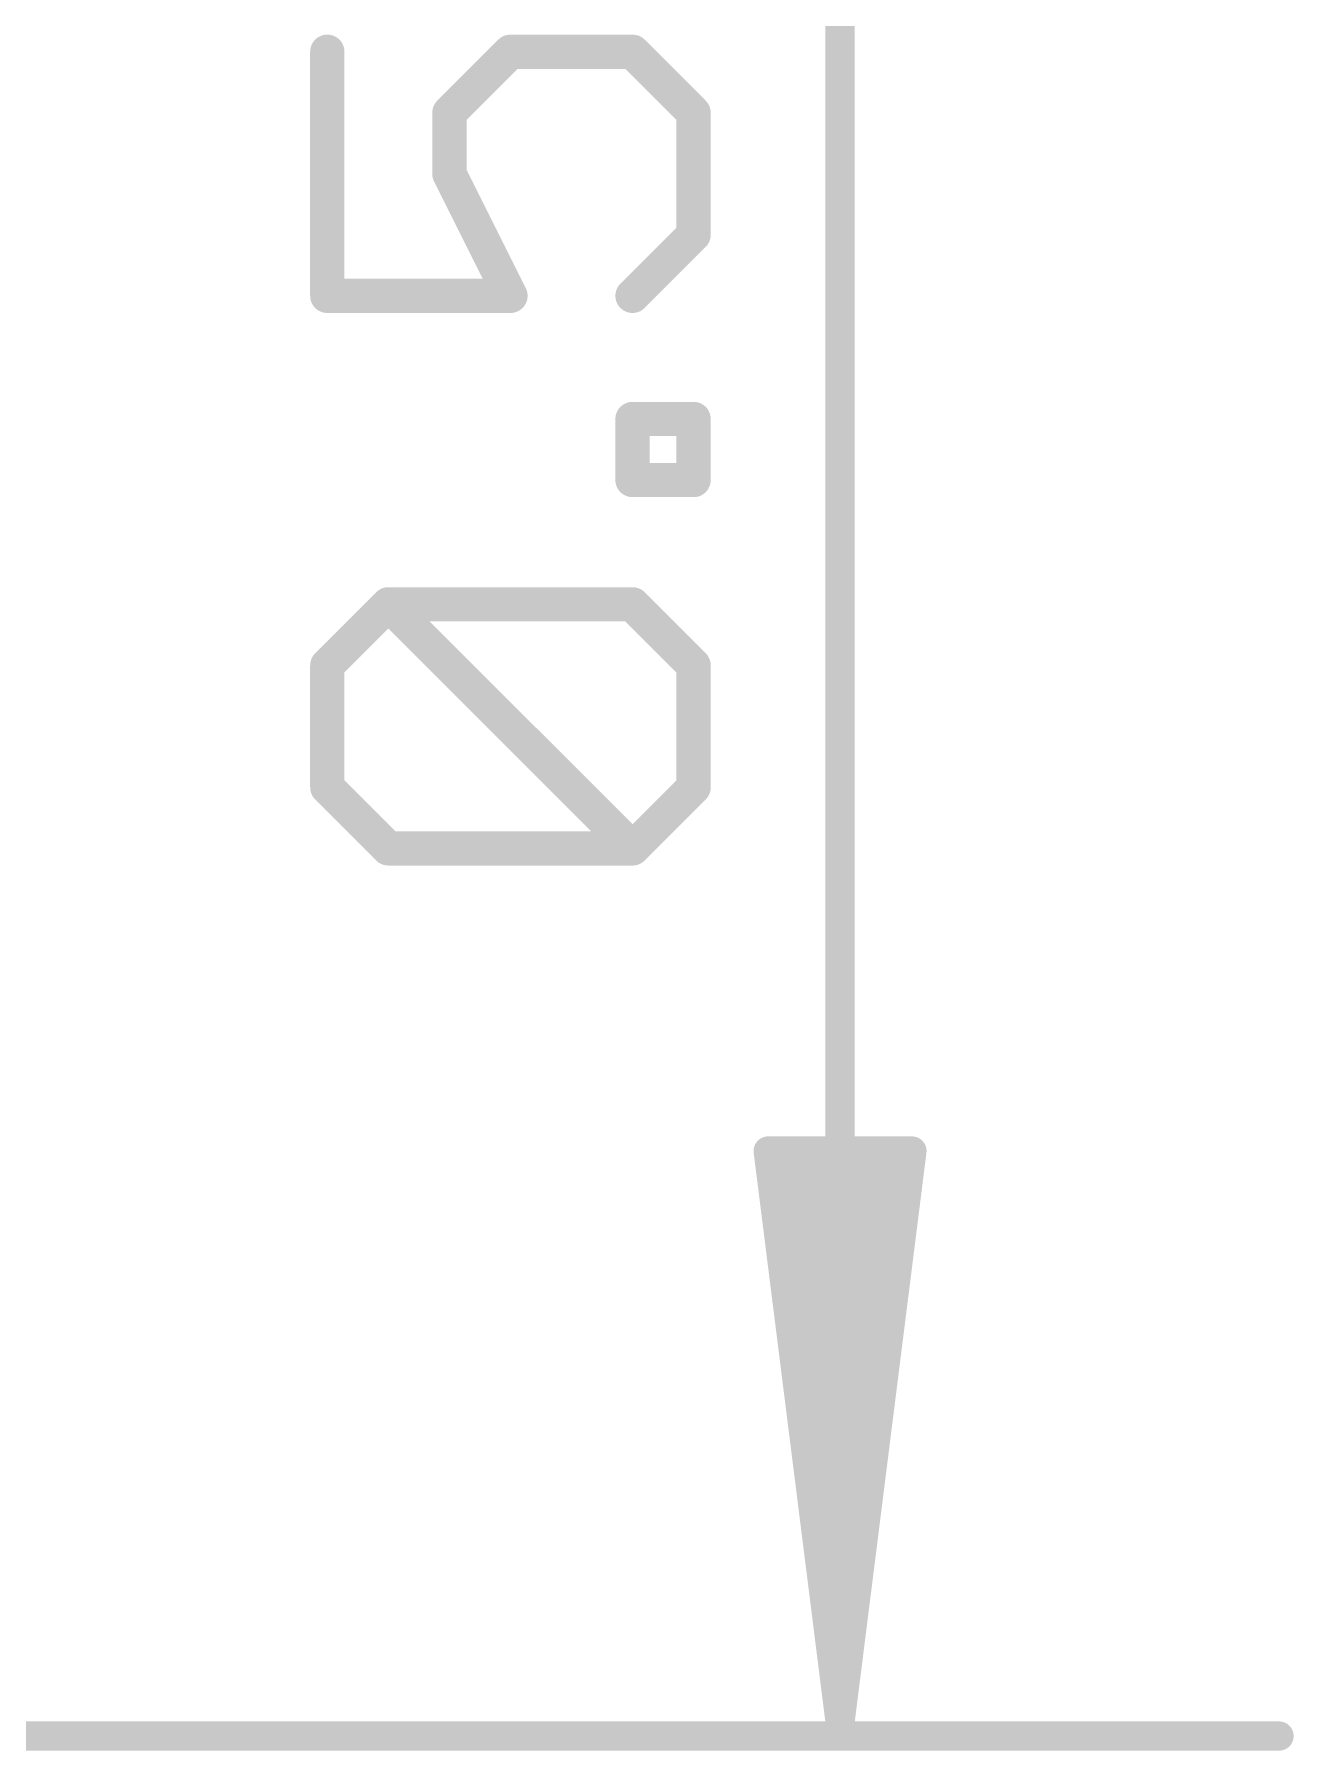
# Model space of a CAD drawing. Extents: x -25 to 82, y -13 to 16.
# Drawn here: x 19.28 to 24.88, y -0.07 to 7.56 of the extents above; entities that cross this region are included whole.
import ezdxf

# ---------------------------------------------------------------- set-up
doc = ezdxf.new("R2010")
doc.units = 0
doc.layers.add('47', color=253, linetype='CONTINUOUS')

msp = doc.modelspace()

# ---------------------------------------------------------------- linework, layer by layer
at = {"layer": '47'}
for points, const_width in [([(22.86, 12.635), (22.86, 0.065)], 0.13), ([(20.5823, 7.4852), (20.5823, 6.4005)], 0.1524), ([(21.1246, 7.214), (21.3958, 7.4852)], 0.1524), ([(21.3958, 7.4852), (21.9381, 7.4852)], 0.1524), ([(21.9381, 7.4852), (22.2093, 7.214)], 0.1524), ([(21.1246, 6.9429), (21.1246, 7.214)], 0.1524), ([(22.2093, 7.214), (22.2093, 6.6717)], 0.1524), ([(21.3958, 6.4005), (21.1246, 6.9429)], 0.1524), ([(22.2093, 6.6717), (21.9381, 6.4005)], 0.1524), ([(20.5823, 6.4005), (21.3958, 6.4005)], 0.1524), ([(21.9381, 5.582), (21.9381, 5.8531)], 0.1524), ([(21.9381, 5.8531), (22.2093, 5.8531)], 0.1524), ([(22.2093, 5.8531), (22.2093, 5.582)], 0.1524), ([(22.2093, 5.582), (21.9381, 5.582)], 0.1524), ([(20.5823, 4.7583), (20.8535, 5.0295)], 0.1524), ([(20.8535, 5.0295), (21.9381, 5.0295)], 0.1524), ([(21.9381, 3.9448), (20.8535, 5.0295)], 0.1524), ([(21.9381, 5.0295), (22.2093, 4.7583)], 0.1524), ([(20.5823, 4.216), (20.5823, 4.7583)], 0.1524), ([(22.2093, 4.7583), (22.2093, 4.216)], 0.1524), ([(20.8535, 3.9448), (20.5823, 4.216)], 0.1524), ([(22.2093, 4.216), (21.9381, 3.9448)], 0.1524), ([(21.9381, 3.9448), (20.8535, 3.9448)], 0.1524), ([(22.86, 0.065), (22.5408, 2.6)], 0.13), ([(22.5408, 2.6), (23.1792, 2.6)], 0.13), ([(22.86, 0.065), (22.6, 2.6)], 0.13), ([(22.86, 0.065), (22.73, 2.6)], 0.13), ([(23.1792, 2.6), (22.86, 0.065)], 0.13), ([(22.99, 2.6), (22.86, 0.065)], 0.13), ([(23.12, 2.6), (22.86, 0.065)], 0.13), ([(19.05, 0), (24.81, 0)], 0.13)]:
    msp.add_lwpolyline(points, dxfattribs=dict(at, const_width=const_width))
for points, const_width in [([(20.6204, 7.4852, 1), (20.5442, 7.4852)], 0.0762), ([(21.3958, 7.5233, 1), (21.3958, 7.4471)], 0.0762), ([(21.4227, 7.4583, 1), (21.3689, 7.5121)], 0.0762), ([(21.9651, 7.5121, 1), (21.9112, 7.4583)], 0.0762), ([(21.9381, 7.4471, 1), (21.9381, 7.5233)], 0.0762), ([(21.1627, 7.214, 1), (21.0865, 7.214)], 0.0762), ([(21.0977, 7.241, 1), (21.1516, 7.1871)], 0.0762), ([(22.2474, 7.214, 1), (22.1712, 7.214)], 0.0762), ([(22.1824, 7.1871, 1), (22.2362, 7.241)], 0.0762), ([(21.1587, 6.9599, 1), (21.0906, 6.9258)], 0.0762), ([(21.0865, 6.9429, 1), (21.1627, 6.9429)], 0.0762), ([(22.2362, 6.6448, 1), (22.1824, 6.6986)], 0.0762), ([(22.1712, 6.6717, 1), (22.2474, 6.6717)], 0.0762), ([(20.5823, 6.4386, 1), (20.5823, 6.3624)], 0.0762), ([(20.5442, 6.4005, 1), (20.6204, 6.4005)], 0.0762), ([(21.3617, 6.3835, 1), (21.4299, 6.4176)], 0.0762), ([(21.3958, 6.3624, 1), (21.3958, 6.4386)], 0.0762), ([(21.9112, 6.4275, 1), (21.9651, 6.3736)], 0.0762), ([(21.9762, 5.8531, 1), (21.9, 5.8531)], 0.0762), ([(21.9381, 5.8912, 1), (21.9381, 5.815)], 0.0762), ([(22.2474, 5.8531, 1), (22.1712, 5.8531)], 0.0762), ([(22.2093, 5.815, 1), (22.2093, 5.8912)], 0.0762), ([(21.9381, 5.6201, 1), (21.9381, 5.5439)], 0.0762), ([(22.2093, 5.5439, 1), (22.2093, 5.6201)], 0.0762), ([(21.9, 5.582, 1), (21.9762, 5.582)], 0.0762), ([(22.1712, 5.582, 1), (22.2474, 5.582)], 0.0762), ([(20.8804, 5.0564, 1), (20.8265, 5.0025)], 0.0762), ([(20.8535, 5.0676, 1), (20.8535, 4.9914)], 0.0762), ([(20.8804, 5.0025, 1), (20.8265, 5.0564)], 0.0762), ([(21.9651, 5.0564, 1), (21.9112, 5.0025)], 0.0762), ([(21.9381, 4.9914, 1), (21.9381, 5.0676)], 0.0762), ([(20.6204, 4.7583, 1), (20.5442, 4.7583)], 0.0762), ([(20.5554, 4.7852, 1), (20.6093, 4.7314)], 0.0762), ([(22.2474, 4.7583, 1), (22.1712, 4.7583)], 0.0762), ([(22.1824, 4.7314, 1), (22.2362, 4.7852)], 0.0762), ([(20.6093, 4.2429, 1), (20.5554, 4.189)], 0.0762), ([(22.2362, 4.189, 1), (22.1824, 4.2429)], 0.0762), ([(20.5442, 4.216, 1), (20.6204, 4.216)], 0.0762), ([(22.1712, 4.216, 1), (22.2474, 4.216)], 0.0762), ([(20.8535, 3.9829, 1), (20.8535, 3.9067)], 0.0762), ([(20.8265, 3.9179, 1), (20.8804, 3.9718)], 0.0762), ([(21.9112, 3.9718, 1), (21.9651, 3.9179)], 0.0762), ([(21.9112, 3.9179, 1), (21.9651, 3.9718)], 0.0762), ([(21.9381, 3.9067, 1), (21.9381, 3.9829)], 0.0762), ([(22.573, 2.6041, 1), (22.5085, 2.5959)], 0.065), ([(22.5408, 2.6325, 1), (22.5408, 2.5675)], 0.065), ([(22.6323, 2.6033, 1), (22.5677, 2.5967)], 0.065), ([(22.7625, 2.6017, 1), (22.6975, 2.5983)], 0.065), ([(23.0225, 2.5983, 1), (22.9575, 2.6017)], 0.065), ([(23.1523, 2.5967, 1), (23.0877, 2.6033)], 0.065), ([(23.2115, 2.5959, 1), (23.147, 2.6041)], 0.065), ([(23.1792, 2.5675, 1), (23.1792, 2.6325)], 0.065), ([(22.8278, 0.0691, 1), (22.8922, 0.0609)], 0.065), ([(22.8277, 0.0683, 1), (22.8923, 0.0617)], 0.065), ([(22.8275, 0.0633, 1), (22.8925, 0.0667)], 0.065), ([(22.8275, 0.0667, 1), (22.8925, 0.0633)], 0.065), ([(22.8275, 0.065, 1), (22.8925, 0.065)], 0.065), ([(22.8277, 0.0617, 1), (22.8923, 0.0683)], 0.065), ([(22.8278, 0.0609, 1), (22.8922, 0.0691)], 0.065), ([(24.81, -0.0325, 1), (24.81, 0.0325)], 0.065)]:
    msp.add_lwpolyline(points, format="xyb", dxfattribs=dict(at, const_width=const_width))

doc.saveas('drawing.dxf')
